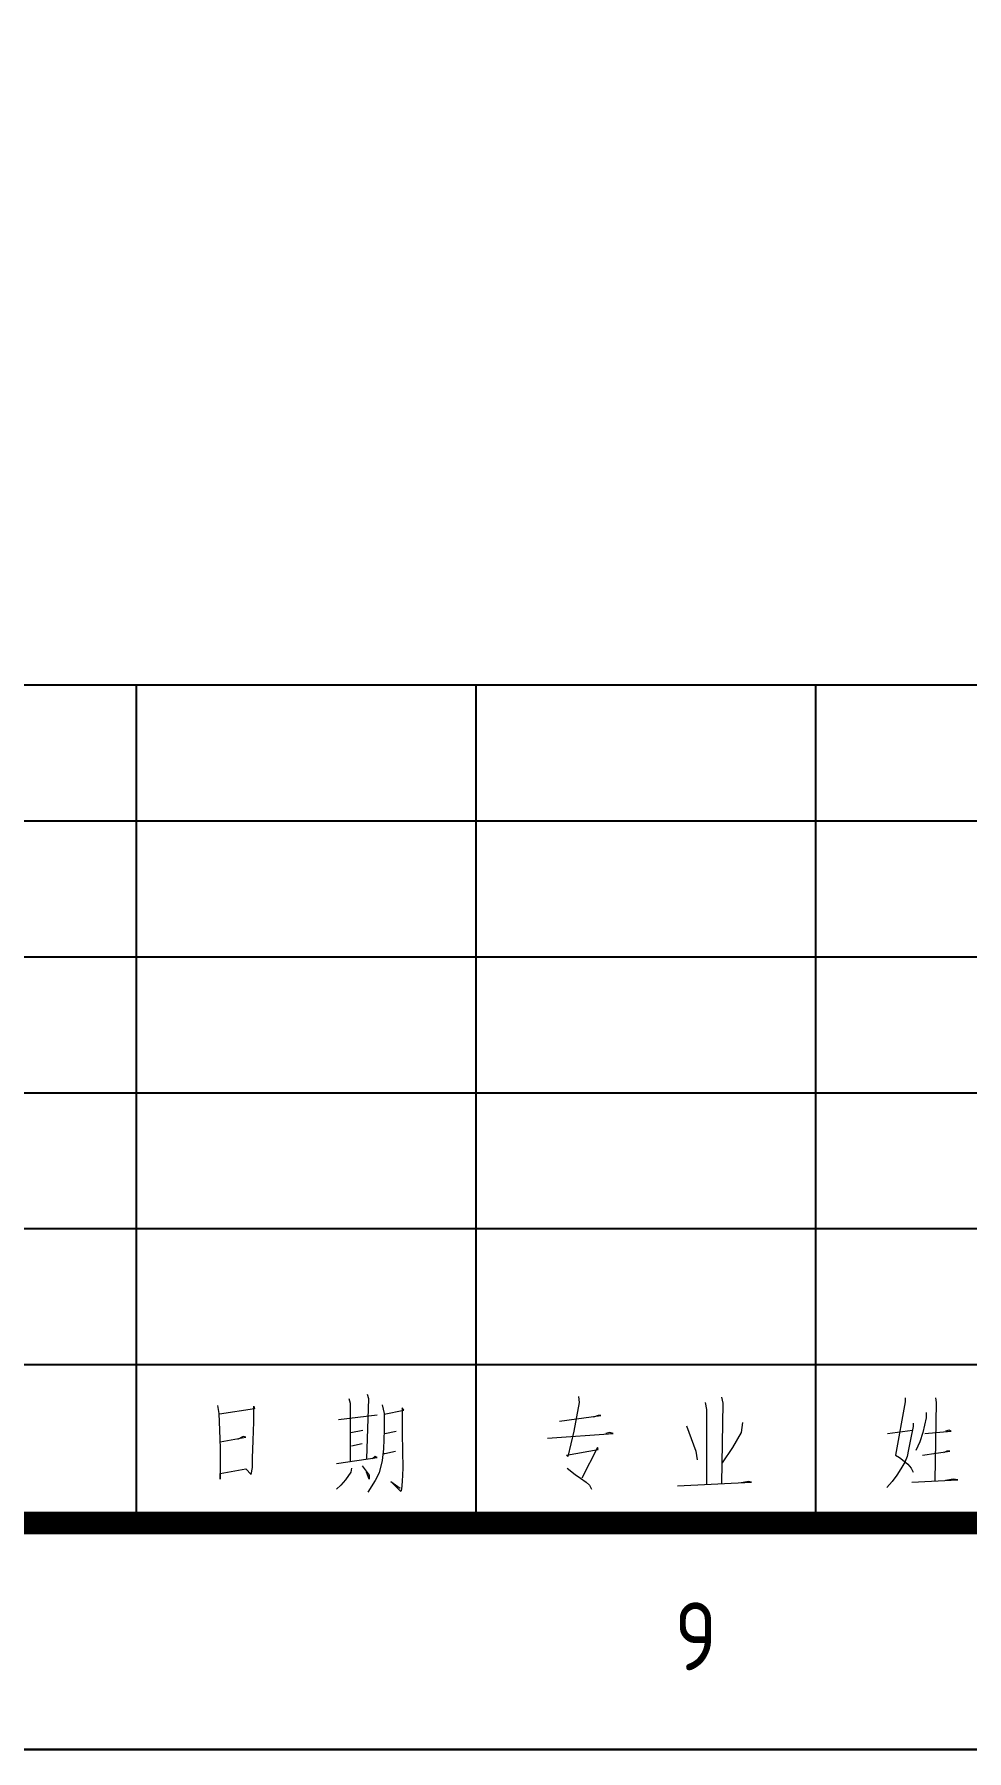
# Model space of a CAD drawing. Extents: x -59142 to 322364, y -122476 to 91021.
# Drawn here: x -1939 to 2178, y -122456 to -114878 of the extents above; entities that cross this region are included whole.
import ezdxf
from ezdxf.enums import TextEntityAlignment as Align

# ---------------------------------------------------------------- set-up
doc = ezdxf.new("R2010")
doc.units = 0
doc.header["$LTSCALE"] = 1000
doc.header["$MEASUREMENT"] = 0
doc.layers.add('HQ1', color=7, linetype='Continuous')
doc.layers.add('HQ2', color=7, linetype='Continuous')
doc.styles.get("Standard").update_dxf_attribs({"font": 'gbenor.shx', "bigfont": 'gbcbig.shx'})
doc.styles.add('TK', font='GEDITXT.SHX', dxfattribs={"width": 0.85, "height": 3.5, "bigfont": 'DXT.SHX'})

# ---------------------------------------------------------------- blocks, each defined once
blk = doc.blocks.new('GEDI_WK_A1')
at = {"color": 3}
for points, const_width in [([(0, 0), (841, 0), (841, 594), (0, 594)], 0.1), ([(25, 10), (831, 10), (831, 584), (25, 584)], 1)]:
    blk.add_lwpolyline(points, close=True, dxfattribs=dict(at, const_width=const_width))
blk.add_text('9', height=3, dxfattribs=at).set_placement((595.708, 5), align=Align.MIDDLE)
blk = doc.blocks.new('GEDI_HQ1_2012')
at = {"layer": 'HQ1', "color": 2}
for p, q in [((0, 37), (-65, 37)), ((-65, 0), (-65, 37)), ((-50, 0), (-50, 37)), ((-65, 31), (0, 31)), ((-65, 25), (0, 25)), ((-65, 19), (0, 19)), ((-65, 13), (0, 13)), ((-65, 7), (0, 7)), ((-65, 0), (0, 0))]:
    blk.add_line(p, q, dxfattribs=at)
at = {"layer": 'HQ1', "color": 7, "lineweight": 0}
for points in [[(-60.479, 5.595), (-60.45, 5.321), (-60.683, 4.061), (-60.942, 2.935), (-61, 3.004), (-59.612, 3.241), (-59.638, 3.343), (-60.333, 1.981)], [(-54.887, 5.321), (-54.829, 5.015), (-54.829, 1.708)], [(-54.163, 5.562), (-54.104, 5.289), (-54.163, 1.74)], [(-46.042, 5.529), (-46.042, 5.358), (-46.479, 3.004), (-46.304, 2.899), (-46.1, 2.731), (-45.925, 2.593), (-45.783, 2.422), (-45.695, 2.25)], [(-44.708, 5.529), (-44.683, 5.321), (-44.737, 1.875)], [(-61.321, 4.505), (-59.496, 4.742), (-59.612, 4.742), (-59.813, 4.673)], [(-45.116, 4.881), (-45.116, 4.64), (-45.262, 3.992), (-45.404, 3.584), (-45.579, 3.208)], [(-61.842, 3.755), (-58.946, 3.959), (-59.088, 3.992), (-59.263, 3.959)], [(-55.7, 4.298), (-55.295, 3.172), (-55.237, 2.797)], [(-53.237, 4.436), (-53.296, 3.992), (-53.671, 3.343), (-54.133, 2.662)], [(-45.695, 4.403), (-45.695, 4.265), (-45.812, 3.686), (-45.899, 3.241), (-45.954, 2.935), (-46.071, 2.695), (-46.246, 2.389), (-46.42, 2.116), (-46.621, 1.842), (-46.854, 1.569)], [(-46.825, 3.959), (-45.725, 4.094)], [(-45.175, 3.959), (-44.016, 4.061), (-44.1, 4.094), (-44.275, 4.061)], [(-45.291, 3.004), (-44.074, 3.172), (-44.216, 3.172), (-44.362, 3.106)], [(-60.971, 2.422), (-60.625, 2.148), (-60.392, 1.981), (-60.133, 1.81), (-59.987, 1.671), (-59.9, 1.5)], [(-56.104, 1.638), (-52.833, 1.81), (-52.975, 1.842), (-53.296, 1.773)], [(-45.754, 1.81), (-43.725, 1.912), (-43.929, 1.944), (-44.275, 1.875)]]:
    blk.add_lwpolyline(points, dxfattribs=at)
blk = doc.blocks.new('GEDI_HQ2_2012')
at = {"layer": 'HQ2', "color": 2}
for p, q in [((0, 37), (-65, 37)), ((-15, 0), (-15, 37)), ((0, 0), (0, 37)), ((-65, 31), (0, 31)), ((-65, 25), (0, 25)), ((-65, 19), (0, 19)), ((-65, 13), (0, 13)), ((-65, 7), (0, 7)), ((0, 0), (0, 7)), ((-65, 0), (0, 0))]:
    blk.add_line(p, q, dxfattribs=at)
at = {"layer": 'HQ2', "color": 7, "lineweight": 0}
for points in [[(-5.615, 5.493), (-5.557, 5.289), (-5.557, 2.731)], [(-4.803, 5.697), (-4.749, 5.493), (-4.832, 2.833)], [(-11.411, 5.187), (-11.353, 4.844), (-11.324, 4.094), (-11.295, 3.31), (-11.295, 3.208), (-11.295, 2.662), (-11.295, 1.944), (-11.295, 2.185), (-10.165, 2.389), (-9.932, 2.148), (-9.874, 2.458), (-9.874, 2.866), (-9.845, 3.649), (-9.816, 4.469), (-9.816, 5.154), (-9.787, 5.048), (-11.324, 4.811)], [(-6.078, 4.571), (-4.37, 4.779)], [(-4.14, 5.219), (-4.053, 4.844), (-4.053, 4.094), (-4.082, 3.274), (-4.14, 2.764), (-4.282, 2.218), (-4.457, 1.875), (-4.778, 1.365)], [(-4.053, 4.811), (-3.182, 4.983), (-3.27, 5.085), (-3.27, 4.028), (-3.27, 3.959), (-3.24, 2.422), (-3.27, 1.842), (-3.299, 1.5), (-3.328, 1.398), (-3.761, 1.842), (-3.357, 1.536)], [(-11.295, 3.584), (-10.165, 3.788), (-10.282, 3.82), (-10.541, 3.686)], [(-5.528, 3.992), (-5.007, 4.094)], [(-4.024, 3.959), (-3.532, 4.061)], [(-5.499, 3.412), (-5.036, 3.514)], [(-4.082, 3.07), (-4.024, 3.07), (-3.561, 3.172)], [(-6.166, 2.629), (-4.37, 2.899), (-4.457, 2.935), (-4.574, 2.833)], [(-5.499, 2.422), (-5.528, 2.25), (-5.761, 1.912), (-5.965, 1.671), (-6.166, 1.5)], [(-5.036, 2.524), (-4.719, 2.116), (-4.719, 1.944), (-4.832, 2.25)]]:
    blk.add_lwpolyline(points, dxfattribs=at)
blk = doc.blocks.new('A$C67E35CD0')
for name, p in [('GEDI_WK_A1', (0, 0)), ('GEDI_HQ2_2012', (586, 10)), ('GEDI_HQ1_2012', (651, 10))]:
    blk.add_blockref(name, p)
at = {"style": 'TK', "width": 0.85}
for tag, height, p in [('PROJECTNAME', 4.75, (776, 44)), ('PHASE', 4, (818, 44)), ('DRAWINGNAME', 4.75, (786, 31))]:
    blk.add_attdef(tag, text='', height=height, dxfattribs=at).set_placement(p, align=Align.MIDDLE_CENTER)
for tag, p, height in [('APPROVE', (663, 32.75), 3.5), ('DESIGN', (708, 32.75), 3.5), ('REVIEW1', (663, 25.75), 3.5), ('DRAW', (708, 25.75), 3.5), ('REVIEW2', (663, 18.75), 3.5), ('PROPORTION', (708, 18.75), 3.5), ('DRAWINGNUMBER', (758, 18.5), 4), ('CHECK', (663, 11.75), 3.5), ('DATE', (708, 11.75), 3.5), ('VERSION', (824, 11.75), 3.5)]:
    blk.add_attdef(tag, p, '', height=height, dxfattribs=at)
blk = doc.blocks.new('afefqwer')
at = {"xscale": 100, "yscale": 100, "zscale": 100}
blk.add_blockref('A$C67E35CD0', (-84100, 0), dxfattribs=at)

msp = doc.modelspace()

# ---------------------------------------------------------------- block references
msp.add_blockref('afefqwer', (25511.5, -122451))

doc.saveas('drawing.dxf')
